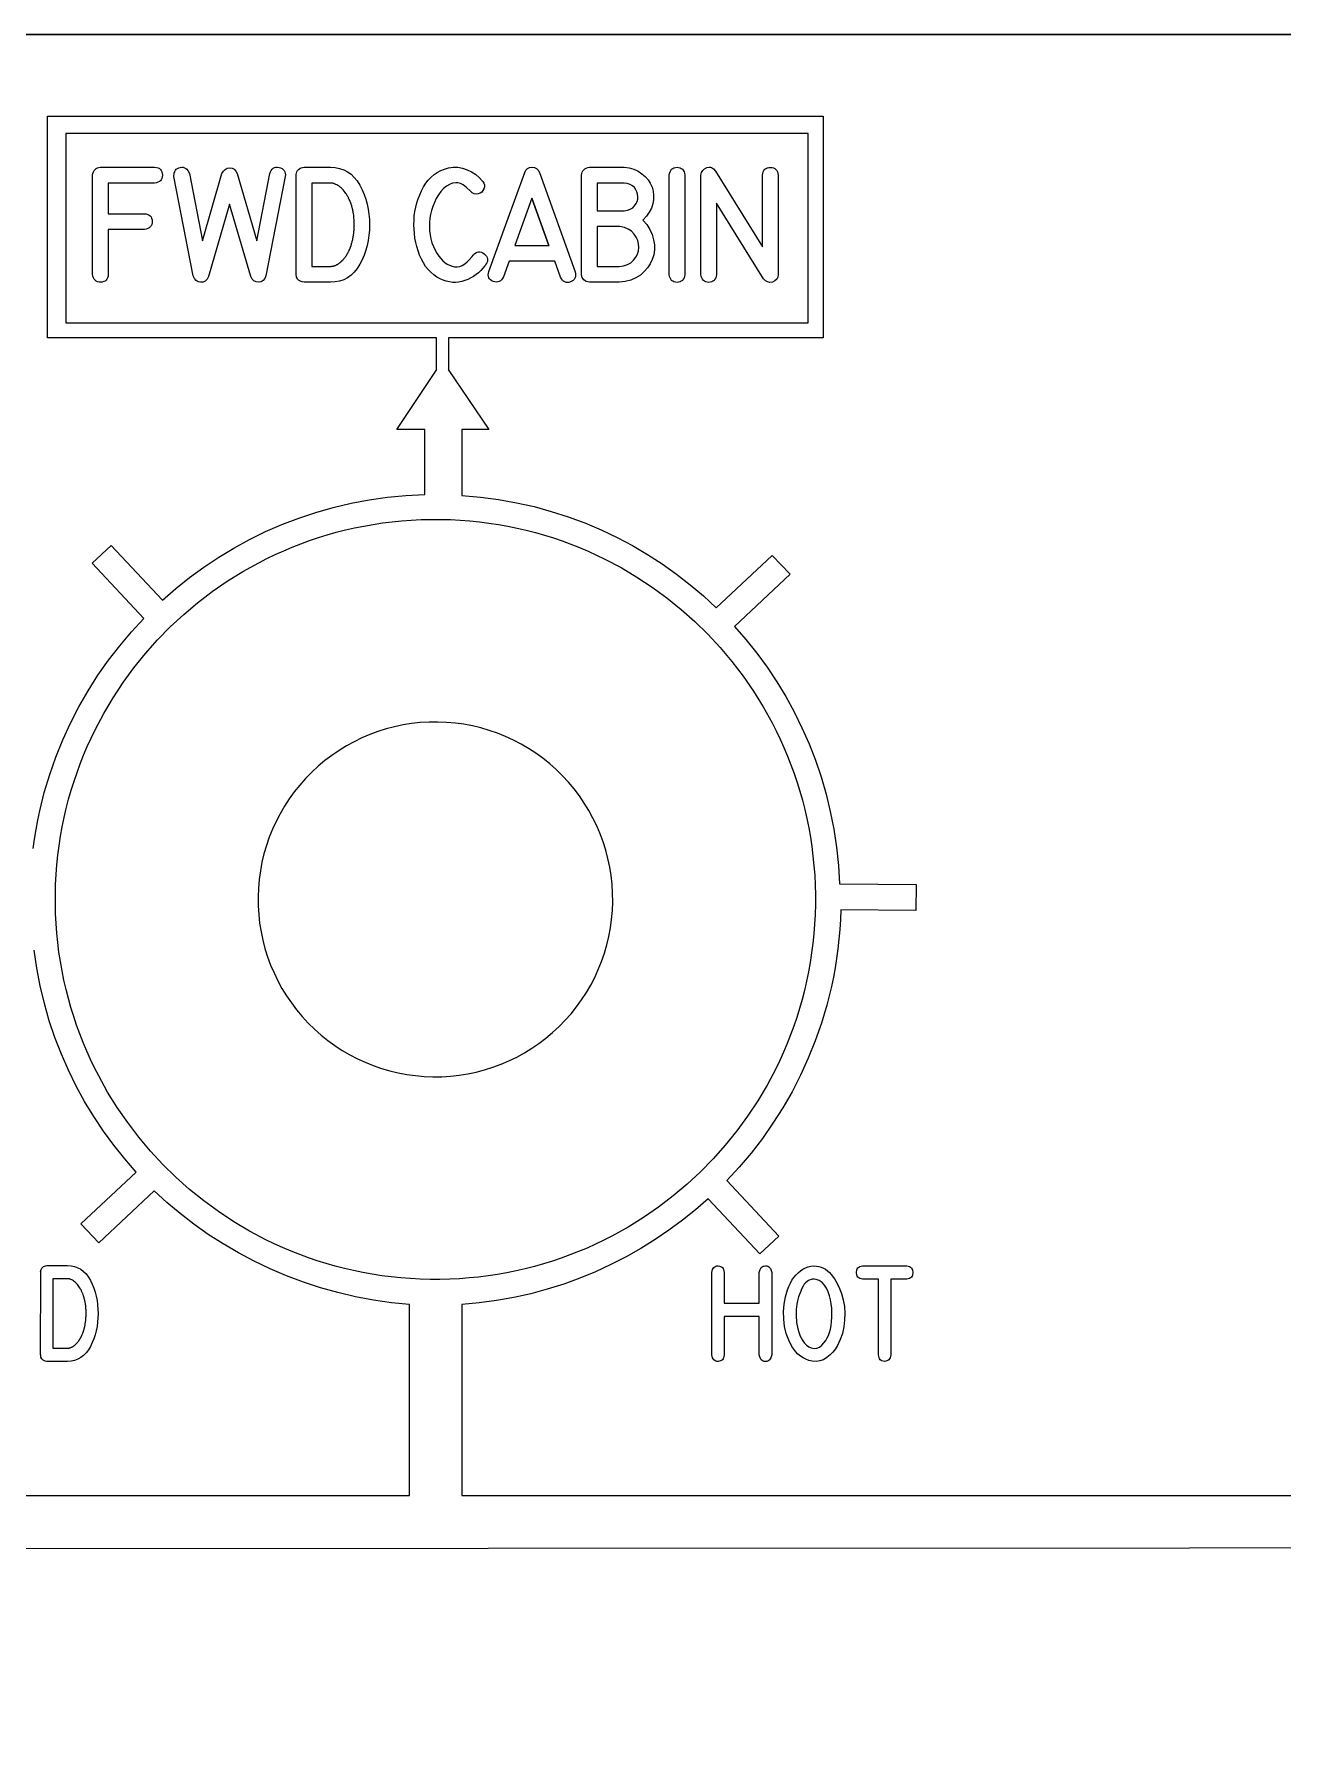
# Model space of a CAD drawing. Extents: x -1 to 333, y -1 to 144.
# Drawn here: x 158 to 199.8, y 86.6 to 144.4 of the extents above; entities that cross this region are included whole.
import ezdxf

# ---------------------------------------------------------------- set-up
doc = ezdxf.new("R2010")
doc.units = 0
for name, color, linetype in [('_BACKPANEL', 5, 'CONTINUOUS'), ('_ENGRAVING', 105, 'CONTINUOUS'), ('_TOPLAYER', 1, 'CONTINUOUS')]:
    doc.layers.add(name, color=color, linetype=linetype)

msp = doc.modelspace()

# ---------------------------------------------------------------- linework, layer by layer
at = {"layer": '_BACKPANEL'}
msp.add_lwpolyline([(332.671, 144.363), (332.671, 139.666), (332.671, 130.272), (332.671, 120.878), (332.671, 41.031), (332.671, 31.637), (10.329, 31.637), (10.329, 41.031), (10.329, 120.878), (10.329, 130.272), (10.329, 139.666), (10.329, 144.363)], close=True, dxfattribs=at)
msp.add_lwpolyline([(171.501, 121.3, 0.414214), (165.47, 115.433, 0.414214), (171.338, 109.401, 0.414214), (177.369, 115.269, 0.414214)], format="xyb", close=True, dxfattribs=at)
at = {"layer": '_ENGRAVING'}
for points in [[(157.926, 117.057), (157.97, 117.376), (158.022, 117.692), (158.08, 118.006), (158.146, 118.317), (158.299, 118.931), (158.48, 119.534), (158.687, 120.124), (158.921, 120.701), (159.18, 121.265), (159.463, 121.814), (159.771, 122.349), (160.101, 122.868), (160.454, 123.371), (160.829, 123.858), (161.225, 124.326), (161.64, 124.777), (159.906, 126.625), (160.541, 127.222), (162.264, 125.384), (162.711, 125.775), (163.175, 126.146), (163.655, 126.497), (164.15, 126.827), (164.66, 127.135), (165.184, 127.421), (165.721, 127.685), (166.272, 127.924), (166.834, 128.14), (167.408, 128.331), (167.993, 128.497), (168.589, 128.637), (169.194, 128.751), (169.808, 128.838), (170.431, 128.896), (171.062, 128.927), (171.062, 131.107), (170.122, 131.107), (171.468, 133.124), (171.455, 133.124), (171.455, 134.184), (158.404, 134.184), (158.404, 141.62), (184.432, 141.62), (184.432, 134.184), (171.863, 134.184), (171.863, 133.124), (171.851, 133.124), (173.213, 131.107), (172.312, 131.107), (172.312, 128.899), (172.93, 128.846), (173.538, 128.765), (174.138, 128.657), (174.728, 128.524), (175.308, 128.366), (175.877, 128.183), (176.434, 127.976), (176.98, 127.746), (177.513, 127.493), (178.032, 127.217), (178.539, 126.92), (179.031, 126.602), (179.508, 126.264), (179.969, 125.905), (180.415, 125.527), (180.844, 125.131), (182.72, 126.89), (183.317, 126.255), (181.453, 124.505), (181.837, 124.065), (182.202, 123.61), (182.547, 123.138), (182.871, 122.652), (183.175, 122.152), (183.456, 121.638), (183.716, 121.11), (183.953, 120.571), (184.168, 120.019), (184.358, 119.456), (184.524, 118.882), (184.666, 118.298), (184.783, 117.705), (184.873, 117.103), (184.938, 116.492), (184.975, 115.874), (187.544, 115.845), (187.534, 114.974), (185.02, 115.002), (185.008, 114.672), (184.987, 114.343), (184.959, 114.017), (184.923, 113.694), (184.88, 113.372), (184.829, 113.054), (184.771, 112.737), (184.705, 112.424), (184.633, 112.113), (184.553, 111.805), (184.372, 111.198), (184.164, 110.604), (183.93, 110.022), (183.67, 109.455), (183.385, 108.901), (183.076, 108.363), (182.743, 107.84), (182.388, 107.334), (182.011, 106.844), (181.613, 106.372), (181.194, 105.919), (182.94, 104.059), (182.305, 103.462), (180.568, 105.312), (180.146, 104.943), (179.709, 104.59), (179.256, 104.255), (178.789, 103.938), (178.308, 103.64), (177.815, 103.361), (177.309, 103.102), (176.791, 102.863), (176.262, 102.646), (175.723, 102.45), (175.174, 102.276), (174.616, 102.125), (174.049, 101.998), (173.474, 101.894), (172.892, 101.815), (172.303, 101.761), (172.309, 95.357), (220.075, 95.357)], [(122.091, 95.357), (170.553, 95.357), (170.553, 101.759), (169.944, 101.82), (169.34, 101.908), (168.742, 102.022), (168.151, 102.161), (167.568, 102.326), (166.994, 102.514), (166.43, 102.726), (165.877, 102.961), (165.337, 103.218), (164.81, 103.496), (164.297, 103.795), (163.8, 104.114), (163.319, 104.453), (162.856, 104.81), (162.411, 105.185), (161.986, 105.577), (160.126, 103.831), (159.529, 104.466), (161.382, 106.203), (160.996, 106.645), (160.629, 107.103), (160.283, 107.577), (159.957, 108.066), (159.653, 108.57), (159.37, 109.087), (159.109, 109.618), (158.872, 110.161), (158.657, 110.716), (158.467, 111.282), (158.301, 111.86), (158.16, 112.447), (158.045, 113.044), (157.956, 113.65)], [(126.136, 93.572), (267.289, 93.638)]]:
    msp.add_lwpolyline(points, dxfattribs=at)
for points in [[(159.018, 134.684), (183.929, 134.684), (183.929, 141.035), (159.018, 141.035)], [(159.918, 136.317), (159.918, 139.641), (159.929, 139.699), (159.947, 139.751), (159.971, 139.795), (160.001, 139.832), (160.038, 139.862), (160.08, 139.885), (160.129, 139.9), (160.184, 139.908), (162.001, 139.908), (162.062, 139.9), (162.115, 139.884), (162.16, 139.861), (162.197, 139.831), (162.225, 139.795), (162.246, 139.751), (162.258, 139.7), (162.262, 139.642), (162.258, 139.584), (162.246, 139.533), (162.225, 139.49), (162.196, 139.453), (162.159, 139.424), (162.113, 139.402), (162.06, 139.387), (161.997, 139.379), (160.445, 139.379), (160.445, 138.348), (161.656, 138.348), (161.717, 138.34), (161.769, 138.325), (161.814, 138.304), (161.851, 138.275), (161.88, 138.24), (161.901, 138.198), (161.914, 138.149), (161.919, 138.094), (161.915, 138.038), (161.904, 137.988), (161.883, 137.945), (161.855, 137.907), (161.818, 137.876), (161.772, 137.851), (161.718, 137.832), (161.656, 137.819), (160.445, 137.819), (160.445, 136.317), (160.437, 136.256), (160.422, 136.203), (160.401, 136.158), (160.372, 136.121), (160.337, 136.092), (160.295, 136.071), (160.246, 136.058), (160.191, 136.053), (160.135, 136.057), (160.085, 136.069), (160.042, 136.089), (160.005, 136.118), (159.974, 136.155), (159.949, 136.2), (159.93, 136.255)], [(164.769, 139.694), (165.426, 137.44), (165.865, 139.694), (165.887, 139.752), (165.914, 139.802), (165.946, 139.842), (165.982, 139.873), (166.023, 139.894), (166.069, 139.906), (166.119, 139.908), (166.174, 139.901), (166.228, 139.886), (166.274, 139.864), (166.312, 139.836), (166.342, 139.801), (166.364, 139.759), (166.379, 139.71), (166.386, 139.655), (166.385, 139.594), (165.736, 136.266), (165.698, 136.174), (165.645, 136.108), (165.575, 136.066), (165.491, 136.05), (165.405, 136.059), (165.332, 136.093), (165.271, 136.154), (165.223, 136.24), (164.514, 138.671), (163.81, 136.24), (163.761, 136.152), (163.701, 136.091), (163.629, 136.057), (163.545, 136.05), (163.463, 136.068), (163.393, 136.11), (163.337, 136.177), (163.294, 136.266), (162.644, 139.594), (162.658, 139.714), (162.674, 139.764), (162.698, 139.806), (162.728, 139.841), (162.765, 139.869), (162.808, 139.89), (162.858, 139.904), (162.91, 139.909), (162.958, 139.906), (163.002, 139.893), (163.043, 139.871), (163.08, 139.841), (163.114, 139.801), (163.17, 139.694), (163.603, 137.436), (164.26, 139.694), (164.307, 139.776), (164.365, 139.835), (164.436, 139.872), (164.518, 139.886), (164.601, 139.876), (164.67, 139.841), (164.726, 139.78)], [(167.012, 139.908), (167.896, 139.908), (168.056, 139.899), (168.205, 139.871), (168.344, 139.824), (168.473, 139.758), (168.591, 139.673), (168.699, 139.569), (168.796, 139.447), (168.884, 139.305), (168.961, 139.153), (169.027, 138.996), (169.084, 138.836), (169.13, 138.672), (169.166, 138.505), (169.192, 138.333), (169.207, 138.158), (169.212, 137.979), (169.207, 137.8), (169.192, 137.625), (169.166, 137.453), (169.13, 137.286), (169.083, 137.122), (169.027, 136.962), (168.96, 136.805), (168.883, 136.653), (168.795, 136.511), (168.698, 136.389), (168.59, 136.285), (168.471, 136.2), (168.343, 136.134), (168.204, 136.087), (168.055, 136.059), (167.896, 136.05), (167.012, 136.05), (167.016, 136.05), (167.012, 136.05), (166.945, 136.061), (166.859, 136.095), (166.826, 136.119), (166.799, 136.149), (166.778, 136.183), (166.763, 136.223), (166.751, 136.317), (166.749, 136.317), (166.751, 139.645), (166.749, 139.66), (166.757, 139.71), (166.773, 139.756), (166.797, 139.798), (166.831, 139.836), (166.871, 139.868), (166.915, 139.89), (166.963, 139.904), (167.014, 139.908)], [(173.115, 136.653), (173.098, 136.628), (173.088, 136.615), (173.081, 136.604), (173.014, 136.52), (172.942, 136.442), (172.865, 136.37), (172.784, 136.305), (172.697, 136.246), (172.605, 136.194), (172.508, 136.147), (172.406, 136.107), (172.302, 136.076), (172.198, 136.055), (172.095, 136.045), (171.991, 136.047), (171.889, 136.059), (171.786, 136.082), (171.685, 136.116), (171.583, 136.161), (171.469, 136.225), (171.363, 136.299), (171.265, 136.384), (171.174, 136.478), (171.092, 136.583), (171.017, 136.699), (170.95, 136.824), (170.891, 136.96), (170.84, 137.101), (170.797, 137.244), (170.761, 137.388), (170.734, 137.534), (170.714, 137.681), (170.702, 137.83), (170.698, 137.979), (170.702, 138.131), (170.713, 138.281), (170.733, 138.428), (170.761, 138.573), (170.797, 138.714), (170.841, 138.852), (170.893, 138.987), (170.953, 139.118), (171.021, 139.247), (171.097, 139.368), (171.181, 139.478), (171.273, 139.575), (171.374, 139.661), (171.483, 139.734), (171.599, 139.796), (171.724, 139.846), (171.857, 139.884), (172.015, 139.908), (172.172, 139.905), (172.329, 139.877), (172.486, 139.823), (172.636, 139.749), (172.771, 139.661), (172.893, 139.56), (173, 139.445), (173.01, 139.432), (173.044, 139.374), (173.062, 139.313), (173.062, 139.25), (173.045, 139.184), (173.015, 139.123), (172.973, 139.074), (172.922, 139.039), (172.859, 139.015), (172.789, 139.007), (172.721, 139.018), (172.655, 139.05), (172.593, 139.102), (172.468, 139.23), (172.346, 139.32), (172.286, 139.35), (172.226, 139.371), (172.167, 139.383), (172.109, 139.385), (171.995, 139.368), (171.888, 139.331), (171.787, 139.272), (171.692, 139.192), (171.604, 139.096), (171.523, 138.986), (171.451, 138.864), (171.386, 138.729), (171.331, 138.59), (171.287, 138.455), (171.256, 138.325), (171.236, 138.199), (171.223, 138.062), (171.22, 137.924), (171.227, 137.785), (171.242, 137.646), (171.268, 137.51), (171.305, 137.377), (171.353, 137.248), (171.412, 137.124), (171.47, 137.021), (171.532, 136.929), (171.598, 136.847), (171.667, 136.774), (171.74, 136.712), (171.816, 136.66), (171.896, 136.618), (171.98, 136.586), (172.065, 136.567), (172.15, 136.566), (172.235, 136.581), (172.319, 136.614), (172.402, 136.663), (172.485, 136.73), (172.567, 136.814), (172.649, 136.914), (172.685, 136.963), (172.729, 137.007), (172.774, 137.039), (172.82, 137.061), (172.866, 137.072), (172.913, 137.071), (172.961, 137.06), (173.009, 137.037), (173.057, 137.004), (173.101, 136.964), (173.135, 136.924), (173.157, 136.882), (173.17, 136.838), (173.172, 136.794), (173.163, 136.748), (173.144, 136.701)], [(173.21, 136.413), (173.812, 138.074), (174.415, 139.735), (174.454, 139.81), (174.508, 139.864), (174.577, 139.897), (174.661, 139.908), (174.746, 139.898), (174.815, 139.866), (174.87, 139.812), (174.909, 139.735), (176.112, 136.404), (176.122, 136.34), (176.123, 136.283), (176.116, 136.231), (176.1, 136.185), (176.076, 136.145), (176.043, 136.111), (176.001, 136.083), (175.951, 136.061), (175.898, 136.047), (175.848, 136.042), (175.802, 136.047), (175.758, 136.062), (175.718, 136.087), (175.68, 136.121), (175.646, 136.165), (175.615, 136.219), (175.422, 136.758), (173.892, 136.758), (173.704, 136.232), (173.672, 136.178), (173.638, 136.134), (173.6, 136.099), (173.559, 136.075), (173.514, 136.06), (173.467, 136.056), (173.416, 136.062), (173.362, 136.077), (173.312, 136.1), (173.27, 136.129), (173.237, 136.163), (173.214, 136.202), (173.199, 136.247), (173.194, 136.297), (173.198, 136.352)], [(177.75, 139.908), (177.921, 139.884), (178.078, 139.839), (178.221, 139.775), (178.35, 139.692), (178.462, 139.594), (178.556, 139.486), (178.63, 139.369), (178.687, 139.242), (178.723, 139.109), (178.74, 138.971), (178.736, 138.829), (178.712, 138.683), (178.666, 138.537), (178.595, 138.398), (178.5, 138.265), (178.381, 138.137), (178.512, 137.982), (178.615, 137.82), (178.692, 137.652), (178.741, 137.478), (178.765, 137.304), (178.766, 137.135), (178.743, 136.972), (178.697, 136.816), (178.629, 136.667), (178.539, 136.531), (178.428, 136.406), (178.296, 136.293), (178.145, 136.197), (177.977, 136.125), (177.791, 136.075), (177.589, 136.05), (177.583, 136.05), (176.584, 136.05), (176.53, 136.061), (176.481, 136.078), (176.439, 136.102), (176.402, 136.131), (176.372, 136.167), (176.348, 136.209), (176.33, 136.257), (176.318, 136.312), (176.318, 139.641), (176.329, 139.696), (176.346, 139.745), (176.37, 139.788), (176.4, 139.825), (176.437, 139.855), (176.48, 139.879), (176.529, 139.897), (176.584, 139.908)], [(179.792, 136.31), (179.779, 136.247), (179.76, 136.194), (179.735, 136.148), (179.705, 136.111), (179.668, 136.082), (179.626, 136.061), (179.578, 136.049), (179.525, 136.045), (179.471, 136.049), (179.423, 136.062), (179.381, 136.083), (179.345, 136.112), (179.315, 136.149), (179.291, 136.194), (179.272, 136.248), (179.259, 136.31), (179.259, 139.641), (179.272, 139.703), (179.291, 139.757), (179.315, 139.803), (179.345, 139.84), (179.381, 139.87), (179.423, 139.89), (179.471, 139.903), (179.525, 139.907), (179.578, 139.903), (179.626, 139.891), (179.668, 139.87), (179.705, 139.841), (179.735, 139.804), (179.76, 139.758), (179.779, 139.704), (179.792, 139.641)], [(182.918, 136.31), (182.906, 136.22), (182.87, 136.148), (182.81, 136.094), (182.727, 136.058), (182.637, 136.045), (182.558, 136.059), (182.489, 136.101), (182.432, 136.17), (180.855, 138.708), (180.855, 136.31), (180.842, 136.248), (180.823, 136.194), (180.798, 136.149), (180.768, 136.112), (180.732, 136.083), (180.69, 136.062), (180.642, 136.05), (180.589, 136.046), (180.536, 136.05), (180.489, 136.062), (180.447, 136.083), (180.411, 136.112), (180.381, 136.149), (180.357, 136.194), (180.338, 136.248), (180.325, 136.31), (180.325, 139.637), (180.348, 139.727), (180.389, 139.8), (180.448, 139.856), (180.525, 139.895), (180.608, 139.911), (180.646, 139.908), (180.683, 139.897), (180.751, 139.853), (180.812, 139.778), (182.388, 137.237), (182.388, 139.637), (182.4, 139.7), (182.419, 139.755), (182.443, 139.801), (182.474, 139.838), (182.512, 139.868), (182.555, 139.888), (182.605, 139.9), (182.661, 139.904), (182.717, 139.899), (182.767, 139.886), (182.809, 139.865), (182.844, 139.836), (182.873, 139.798), (182.895, 139.753), (182.91, 139.699), (182.918, 139.637)], [(167.896, 136.581), (167.904, 136.581), (167.913, 136.581), (167.92, 136.582), (167.928, 136.583), (167.937, 136.584), (167.947, 136.585), (167.954, 136.586), (167.964, 136.587), (167.971, 136.588), (167.981, 136.589), (167.996, 136.592), (168.003, 136.595), (168.013, 136.6), (168.021, 136.601), (168.031, 136.604), (168.039, 136.605), (168.048, 136.609), (168.065, 136.617), (168.084, 136.624), (168.092, 136.627), (168.101, 136.632), (168.116, 136.641), (168.135, 136.651), (168.142, 136.655), (168.152, 136.662), (168.168, 136.673), (168.177, 136.678), (168.187, 136.685), (168.195, 136.69), (168.204, 136.698), (168.212, 136.703), (168.221, 136.709), (168.24, 136.724), (168.255, 136.739), (168.262, 136.747), (168.272, 136.756), (168.279, 136.764), (168.289, 136.773), (168.306, 136.788), (168.313, 136.796), (168.322, 136.805), (168.33, 136.814), (168.339, 136.824), (168.354, 136.843), (168.371, 136.864), (168.386, 136.884), (168.394, 136.895), (168.403, 136.905), (168.41, 136.916), (168.418, 136.928), (168.425, 136.94), (168.433, 136.952), (168.448, 136.975), (168.455, 136.987), (168.463, 136.999), (168.47, 137.012), (168.478, 137.024), (168.489, 137.048), (168.496, 137.061), (168.504, 137.077), (168.511, 137.089), (168.519, 137.103), (168.524, 137.116), (168.531, 137.131), (168.544, 137.159), (168.557, 137.19), (168.562, 137.204), (168.568, 137.22), (168.573, 137.235), (168.58, 137.252), (168.589, 137.282), (168.594, 137.297), (168.6, 137.314), (168.61, 137.346), (168.621, 137.378), (168.624, 137.394), (168.628, 137.412), (168.632, 137.428), (168.638, 137.446), (168.641, 137.46), (168.645, 137.478), (168.651, 137.514), (168.654, 137.53), (168.658, 137.548), (168.66, 137.564), (168.664, 137.581), (168.67, 137.617), (168.672, 137.634), (168.677, 137.653), (168.681, 137.689), (168.682, 137.705), (168.685, 137.725), (168.688, 137.76), (168.69, 137.796), (168.692, 137.834), (168.694, 137.87), (168.695, 137.888), (168.698, 137.907), (168.699, 137.923), (168.7, 137.943), (168.7, 137.96), (168.7, 137.979), (168.7, 137.997), (168.7, 138.015), (168.699, 138.033), (168.698, 138.053), (168.698, 138.069), (168.698, 138.088), (168.694, 138.126), (168.692, 138.16), (168.688, 138.199), (168.687, 138.233), (168.683, 138.269), (168.68, 138.286), (168.679, 138.305), (168.672, 138.341), (168.668, 138.357), (168.666, 138.375), (168.66, 138.41), (168.655, 138.446), (168.645, 138.48), (168.64, 138.512), (168.634, 138.528), (168.63, 138.546), (168.625, 138.562), (168.621, 138.58), (168.611, 138.612), (168.602, 138.644), (168.596, 138.658), (168.591, 138.674), (168.58, 138.706), (168.568, 138.736), (168.562, 138.751), (168.557, 138.767), (168.55, 138.78), (168.544, 138.795), (168.531, 138.823), (168.519, 138.849), (168.506, 138.878), (168.499, 138.89), (168.493, 138.902), (168.478, 138.929), (168.463, 138.953), (168.455, 138.965), (168.448, 138.978), (168.433, 139), (168.426, 139.012), (168.42, 139.023), (168.388, 139.066), (168.358, 139.108), (168.324, 139.145), (168.29, 139.181), (168.259, 139.213), (168.223, 139.241), (168.187, 139.27), (168.152, 139.294), (168.118, 139.315), (168.084, 139.332), (168.048, 139.345), (168.013, 139.358), (167.996, 139.363), (167.981, 139.37), (167.947, 139.375), (167.913, 139.377), (167.904, 139.377), (167.896, 139.377), (167.277, 139.377), (167.277, 136.581)], [(177.75, 139.373), (176.849, 139.373), (176.849, 138.444), (177.756, 138.444), (177.865, 138.464), (177.959, 138.499), (178.038, 138.548), (178.102, 138.613), (178.152, 138.686), (178.186, 138.762), (178.207, 138.841), (178.213, 138.922), (178.204, 139.003), (178.182, 139.08), (178.145, 139.153), (178.094, 139.223), (178.028, 139.284), (177.949, 139.329), (177.857, 139.359)], [(175.23, 137.288), (174.659, 138.87), (174.085, 137.288)], [(174.659, 138.87), (175.23, 137.288)], [(177.583, 136.583), (177.733, 136.601), (177.864, 136.641), (177.976, 136.704), (178.069, 136.79), (178.143, 136.89), (178.196, 136.995), (178.229, 137.105), (178.243, 137.221), (178.236, 137.337), (178.208, 137.45), (178.16, 137.559), (178.092, 137.664), (178.002, 137.758), (177.891, 137.831), (177.759, 137.883), (177.606, 137.915), (176.849, 137.915), (176.849, 136.583)], [(171.593, 128.098), (171.922, 128.089), (172.249, 128.072), (172.574, 128.047), (172.896, 128.014), (173.216, 127.973), (173.534, 127.924), (173.848, 127.868), (174.16, 127.804), (174.469, 127.732), (174.775, 127.653), (175.078, 127.567), (175.378, 127.473), (175.675, 127.372), (175.968, 127.265), (176.257, 127.15), (176.544, 127.029), (176.826, 126.901), (177.105, 126.766), (177.651, 126.477), (178.18, 126.163), (178.693, 125.824), (179.188, 125.462), (179.664, 125.077), (180.121, 124.671), (180.558, 124.243), (180.974, 123.794), (181.369, 123.326), (181.74, 122.84), (182.089, 122.335), (182.413, 121.813), (182.713, 121.275), (182.853, 121.001), (182.986, 120.722), (183.114, 120.44), (183.234, 120.154), (183.347, 119.864), (183.454, 119.572), (183.554, 119.276), (183.646, 118.976), (183.732, 118.674), (183.81, 118.369), (183.88, 118.061), (183.944, 117.75), (183.999, 117.437), (184.047, 117.12), (184.087, 116.802), (184.119, 116.481), (184.143, 116.158), (184.16, 115.833), (184.167, 115.505), (184.167, 115.176), (184.158, 114.847), (184.141, 114.52), (184.116, 114.195), (184.083, 113.873), (184.042, 113.553), (183.994, 113.236), (183.937, 112.921), (183.873, 112.609), (183.801, 112.3), (183.722, 111.994), (183.636, 111.691), (183.542, 111.391), (183.442, 111.095), (183.334, 110.802), (183.219, 110.512), (183.098, 110.226), (182.97, 109.943), (182.835, 109.665), (182.546, 109.119), (182.232, 108.589), (181.893, 108.077), (181.531, 107.582), (181.146, 107.106), (180.739, 106.649), (180.311, 106.212), (179.862, 105.796), (179.394, 105.402), (178.908, 105.03), (178.403, 104.682), (177.881, 104.358), (177.343, 104.058), (177.068, 103.918), (176.79, 103.784), (176.507, 103.657), (176.221, 103.537), (175.932, 103.423), (175.639, 103.317), (175.343, 103.217), (175.044, 103.125), (174.742, 103.039), (174.436, 102.961), (174.128, 102.891), (173.817, 102.828), (173.504, 102.772), (173.188, 102.724), (172.869, 102.684), (172.548, 102.652), (172.225, 102.628), (171.9, 102.612), (171.573, 102.604), (171.243, 102.604), (170.914, 102.613), (170.587, 102.63), (170.262, 102.655), (169.94, 102.688), (169.62, 102.729), (169.303, 102.778), (168.988, 102.834), (168.676, 102.898), (168.367, 102.97), (168.061, 103.049), (167.759, 103.135), (167.459, 103.229), (167.162, 103.329), (166.869, 103.437), (166.579, 103.552), (166.293, 103.673), (166.011, 103.801), (165.732, 103.936), (165.186, 104.225), (164.657, 104.539), (164.144, 104.878), (163.649, 105.24), (163.173, 105.624), (162.716, 106.031), (162.279, 106.459), (161.863, 106.908), (161.469, 107.376), (161.098, 107.862), (160.749, 108.367), (160.425, 108.889), (160.125, 109.427), (159.985, 109.701), (159.852, 109.98), (159.725, 110.262), (159.604, 110.548), (159.491, 110.838), (159.384, 111.13), (159.285, 111.426), (159.192, 111.726), (159.107, 112.028), (159.029, 112.333), (158.958, 112.641), (158.895, 112.952), (158.839, 113.265), (158.792, 113.581), (158.751, 113.9), (158.719, 114.221), (158.695, 114.544), (158.679, 114.869), (158.671, 115.197), (158.671, 115.526), (158.68, 115.855), (158.697, 116.182), (158.722, 116.507), (158.755, 116.829), (158.796, 117.149), (158.845, 117.466), (158.901, 117.781), (158.965, 118.093), (159.037, 118.402), (159.116, 118.708), (159.203, 119.011), (159.296, 119.311), (159.397, 119.607), (159.504, 119.9), (159.619, 120.19), (159.741, 120.476), (159.869, 120.759), (160.003, 121.037), (160.292, 121.583), (160.606, 122.113), (160.945, 122.625), (161.307, 123.12), (161.692, 123.596), (162.099, 124.053), (162.527, 124.49), (162.975, 124.906), (163.443, 125.3), (163.93, 125.672), (164.434, 126.02), (164.956, 126.344), (165.494, 126.644), (165.769, 126.784), (166.047, 126.918), (166.33, 127.045), (166.616, 127.165), (166.905, 127.278), (167.198, 127.385), (167.494, 127.485), (167.793, 127.577), (168.095, 127.663), (168.4, 127.741), (168.708, 127.811), (169.019, 127.874), (169.333, 127.93), (169.649, 127.978), (169.967, 128.018), (170.288, 128.05), (170.611, 128.074), (170.937, 128.09), (171.264, 128.098)], [(158.383, 103.068), (159.075, 103.068), (159.2, 103.06), (159.317, 103.037), (159.426, 102.998), (159.526, 102.943), (159.619, 102.872), (159.703, 102.786), (159.78, 102.684), (159.848, 102.566), (159.908, 102.439), (159.961, 102.309), (160.005, 102.175), (160.041, 102.039), (160.069, 101.899), (160.089, 101.757), (160.101, 101.611), (160.105, 101.462), (160.101, 101.313), (160.089, 101.167), (160.069, 101.024), (160.041, 100.884), (160.005, 100.748), (159.96, 100.614), (159.908, 100.484), (159.847, 100.357), (159.779, 100.239), (159.702, 100.137), (159.618, 100.051), (159.525, 99.981), (159.425, 99.926), (159.316, 99.886), (159.2, 99.863), (159.075, 99.855), (158.383, 99.855), (158.386, 99.855), (158.383, 99.855), (158.33, 99.864), (158.263, 99.893), (158.216, 99.937), (158.188, 99.999), (158.179, 100.078), (158.177, 100.078), (158.179, 102.849), (158.177, 102.861), (158.195, 102.941), (158.215, 102.976), (158.241, 103.008), (158.272, 103.034), (158.307, 103.053), (158.344, 103.064), (158.384, 103.068)], [(180.693, 100.072), (180.693, 102.836), (180.718, 102.934), (180.738, 102.972), (180.762, 103.004), (180.791, 103.028), (180.825, 103.045), (180.864, 103.054), (180.907, 103.057), (180.95, 103.053), (180.988, 103.042), (181.021, 103.024), (181.048, 103), (181.071, 102.969), (181.088, 102.931), (181.106, 102.836), (181.106, 101.802), (182.285, 101.802), (182.285, 102.836), (182.31, 102.932), (182.352, 103.001), (182.381, 103.026), (182.413, 103.043), (182.451, 103.053), (182.493, 103.057), (182.534, 103.054), (182.572, 103.044), (182.605, 103.026), (182.633, 103.002), (182.657, 102.971), (182.676, 102.933), (182.701, 102.836), (182.701, 100.072), (182.676, 99.975), (182.633, 99.906), (182.605, 99.882), (182.572, 99.865), (182.534, 99.855), (182.493, 99.852), (182.451, 99.856), (182.413, 99.866), (182.381, 99.883), (182.352, 99.907), (182.31, 99.976), (182.285, 100.072), (182.285, 101.358), (181.106, 101.358), (181.106, 100.072), (181.088, 99.977), (181.071, 99.94), (181.048, 99.909), (181.021, 99.885), (180.988, 99.868), (180.907, 99.853), (180.864, 99.855), (180.825, 99.865), (180.791, 99.882), (180.762, 99.906), (180.738, 99.937), (180.718, 99.975)], [(185.048, 102.137), (185.104, 101.918), (185.14, 101.696), (185.155, 101.469), (185.149, 101.238), (185.122, 101.01), (185.073, 100.792), (185.002, 100.585), (184.91, 100.387), (184.839, 100.272), (184.756, 100.166), (184.661, 100.069), (184.554, 99.981), (184.438, 99.911), (184.317, 99.868), (184.189, 99.852), (184.056, 99.864), (183.948, 99.889), (183.847, 99.926), (183.752, 99.972), (183.664, 100.029), (183.583, 100.095), (183.507, 100.173), (183.439, 100.26), (183.376, 100.358), (183.271, 100.569), (183.191, 100.792), (183.136, 101.027), (183.106, 101.273), (183.101, 101.524), (183.121, 101.771), (183.165, 102.015), (183.234, 102.256), (183.277, 102.371), (183.327, 102.479), (183.382, 102.578), (183.444, 102.669), (183.511, 102.752), (183.585, 102.827), (183.664, 102.893), (183.75, 102.952), (183.837, 102.998), (183.927, 103.031), (184.018, 103.051), (184.112, 103.058), (184.2, 103.053), (184.284, 103.04), (184.363, 103.017), (184.439, 102.985), (184.511, 102.945), (184.578, 102.895), (184.641, 102.836), (184.7, 102.768), (184.808, 102.62), (184.901, 102.465), (184.981, 102.304)], [(186.285, 100.075), (186.285, 102.617), (185.748, 102.617), (185.658, 102.637), (185.623, 102.656), (185.594, 102.68), (185.572, 102.711), (185.556, 102.747), (185.543, 102.837), (185.556, 102.926), (185.572, 102.963), (185.595, 102.993), (185.623, 103.018), (185.658, 103.037), (185.748, 103.058), (187.234, 103.058), (187.323, 103.038), (187.357, 103.019), (187.386, 102.994), (187.408, 102.963), (187.424, 102.927), (187.437, 102.837), (187.425, 102.746), (187.409, 102.71), (187.387, 102.68), (187.358, 102.655), (187.323, 102.637), (187.234, 102.617), (186.698, 102.617), (186.698, 100.075), (186.672, 99.978), (186.652, 99.94), (186.627, 99.909), (186.598, 99.885), (186.564, 99.868), (186.525, 99.859), (186.482, 99.856), (186.401, 99.871), (186.369, 99.888), (186.342, 99.912), (186.32, 99.943), (186.303, 99.98)], [(159.075, 100.297), (159.081, 100.297), (159.088, 100.297), (159.093, 100.298), (159.1, 100.299), (159.107, 100.3), (159.115, 100.301), (159.121, 100.301), (159.128, 100.302), (159.134, 100.303), (159.141, 100.304), (159.153, 100.307), (159.159, 100.309), (159.166, 100.313), (159.173, 100.314), (159.181, 100.316), (159.187, 100.318), (159.194, 100.321), (159.207, 100.327), (159.222, 100.334), (159.228, 100.336), (159.235, 100.34), (159.247, 100.348), (159.262, 100.356), (159.268, 100.359), (159.275, 100.365), (159.288, 100.374), (159.295, 100.378), (159.303, 100.384), (159.309, 100.388), (159.316, 100.395), (159.322, 100.399), (159.329, 100.404), (159.344, 100.417), (159.356, 100.429), (159.362, 100.436), (159.369, 100.443), (159.375, 100.45), (159.382, 100.458), (159.395, 100.47), (159.401, 100.476), (159.409, 100.484), (159.415, 100.491), (159.422, 100.5), (159.434, 100.516), (159.447, 100.533), (159.459, 100.55), (159.465, 100.559), (159.472, 100.567), (159.477, 100.577), (159.484, 100.586), (159.489, 100.596), (159.495, 100.607), (159.507, 100.625), (159.512, 100.636), (159.519, 100.646), (159.524, 100.656), (159.531, 100.666), (159.54, 100.687), (159.545, 100.698), (159.551, 100.71), (159.556, 100.72), (159.563, 100.732), (159.567, 100.743), (159.572, 100.756), (159.582, 100.779), (159.592, 100.804), (159.596, 100.816), (159.601, 100.829), (159.605, 100.842), (159.61, 100.856), (159.617, 100.881), (159.621, 100.894), (159.626, 100.908), (159.634, 100.934), (159.642, 100.961), (159.645, 100.974), (159.648, 100.989), (159.651, 101.003), (159.656, 101.018), (159.658, 101.029), (159.662, 101.044), (159.666, 101.074), (159.668, 101.087), (159.672, 101.102), (159.673, 101.116), (159.676, 101.131), (159.681, 101.16), (159.683, 101.175), (159.686, 101.19), (159.689, 101.22), (159.69, 101.233), (159.692, 101.25), (159.695, 101.28), (159.697, 101.309), (159.698, 101.341), (159.7, 101.371), (159.7, 101.386), (159.703, 101.402), (159.703, 101.415), (159.704, 101.432), (159.704, 101.446), (159.704, 101.462), (159.704, 101.477), (159.704, 101.491), (159.703, 101.506), (159.703, 101.523), (159.703, 101.537), (159.703, 101.553), (159.7, 101.584), (159.698, 101.612), (159.695, 101.645), (159.694, 101.673), (159.691, 101.703), (159.689, 101.717), (159.688, 101.733), (159.682, 101.763), (159.679, 101.776), (159.678, 101.791), (159.673, 101.821), (159.669, 101.851), (159.662, 101.879), (159.657, 101.906), (159.653, 101.919), (159.65, 101.934), (159.645, 101.947), (159.642, 101.962), (159.635, 101.989), (159.628, 102.015), (159.623, 102.027), (159.619, 102.041), (159.61, 102.067), (159.601, 102.092), (159.596, 102.104), (159.592, 102.117), (159.587, 102.128), (159.582, 102.141), (159.572, 102.164), (159.563, 102.186), (159.553, 102.21), (159.547, 102.22), (159.542, 102.23), (159.531, 102.252), (159.519, 102.273), (159.512, 102.283), (159.507, 102.293), (159.495, 102.312), (159.49, 102.321), (159.485, 102.331), (159.46, 102.367), (159.437, 102.401), (159.41, 102.433), (159.384, 102.463), (159.359, 102.489), (159.331, 102.513), (159.303, 102.536), (159.275, 102.557), (159.249, 102.574), (159.222, 102.588), (159.194, 102.599), (159.166, 102.61), (159.153, 102.614), (159.141, 102.619), (159.115, 102.624), (159.088, 102.626), (159.081, 102.626), (159.075, 102.626), (158.59, 102.626), (158.59, 100.297)], [(184.123, 102.614), (184.058, 102.609), (183.997, 102.594), (183.94, 102.57), (183.887, 102.536), (183.838, 102.493), (183.793, 102.44), (183.752, 102.377), (183.715, 102.304), (183.653, 102.155), (183.603, 102.017), (183.565, 101.891), (183.54, 101.776), (183.521, 101.6), (183.52, 101.39), (183.539, 101.164), (183.581, 100.942), (183.612, 100.834), (183.649, 100.731), (183.693, 100.634), (183.744, 100.543), (183.802, 100.462), (183.869, 100.395), (183.945, 100.344), (184.028, 100.308), (184.127, 100.287), (184.219, 100.295), (184.304, 100.331), (184.382, 100.394), (184.452, 100.473), (184.512, 100.555), (184.564, 100.639), (184.607, 100.725), (184.642, 100.822), (184.672, 100.933), (184.696, 101.058), (184.713, 101.197), (184.723, 101.343), (184.724, 101.489), (184.716, 101.635), (184.7, 101.781), (184.674, 101.923), (184.638, 102.058), (184.592, 102.186), (184.536, 102.307), (184.469, 102.413), (184.389, 102.498), (184.296, 102.562), (184.191, 102.604)]]:
    msp.add_lwpolyline(points, close=True, dxfattribs=at)
at = {"layer": '_TOPLAYER'}
msp.add_lwpolyline([(330.281, 144.363), (244.56, 144.363), (190.39, 144.363), (190.131, 144.363), (152.494, 144.363)], dxfattribs=at)
msp.add_lwpolyline([(171.501, 121.3, 0.414214), (165.47, 115.433, 0.414214), (171.338, 109.401, 0.414214), (177.369, 115.269, 0.414214)], format="xyb", close=True, dxfattribs=at)

doc.saveas('drawing.dxf')
